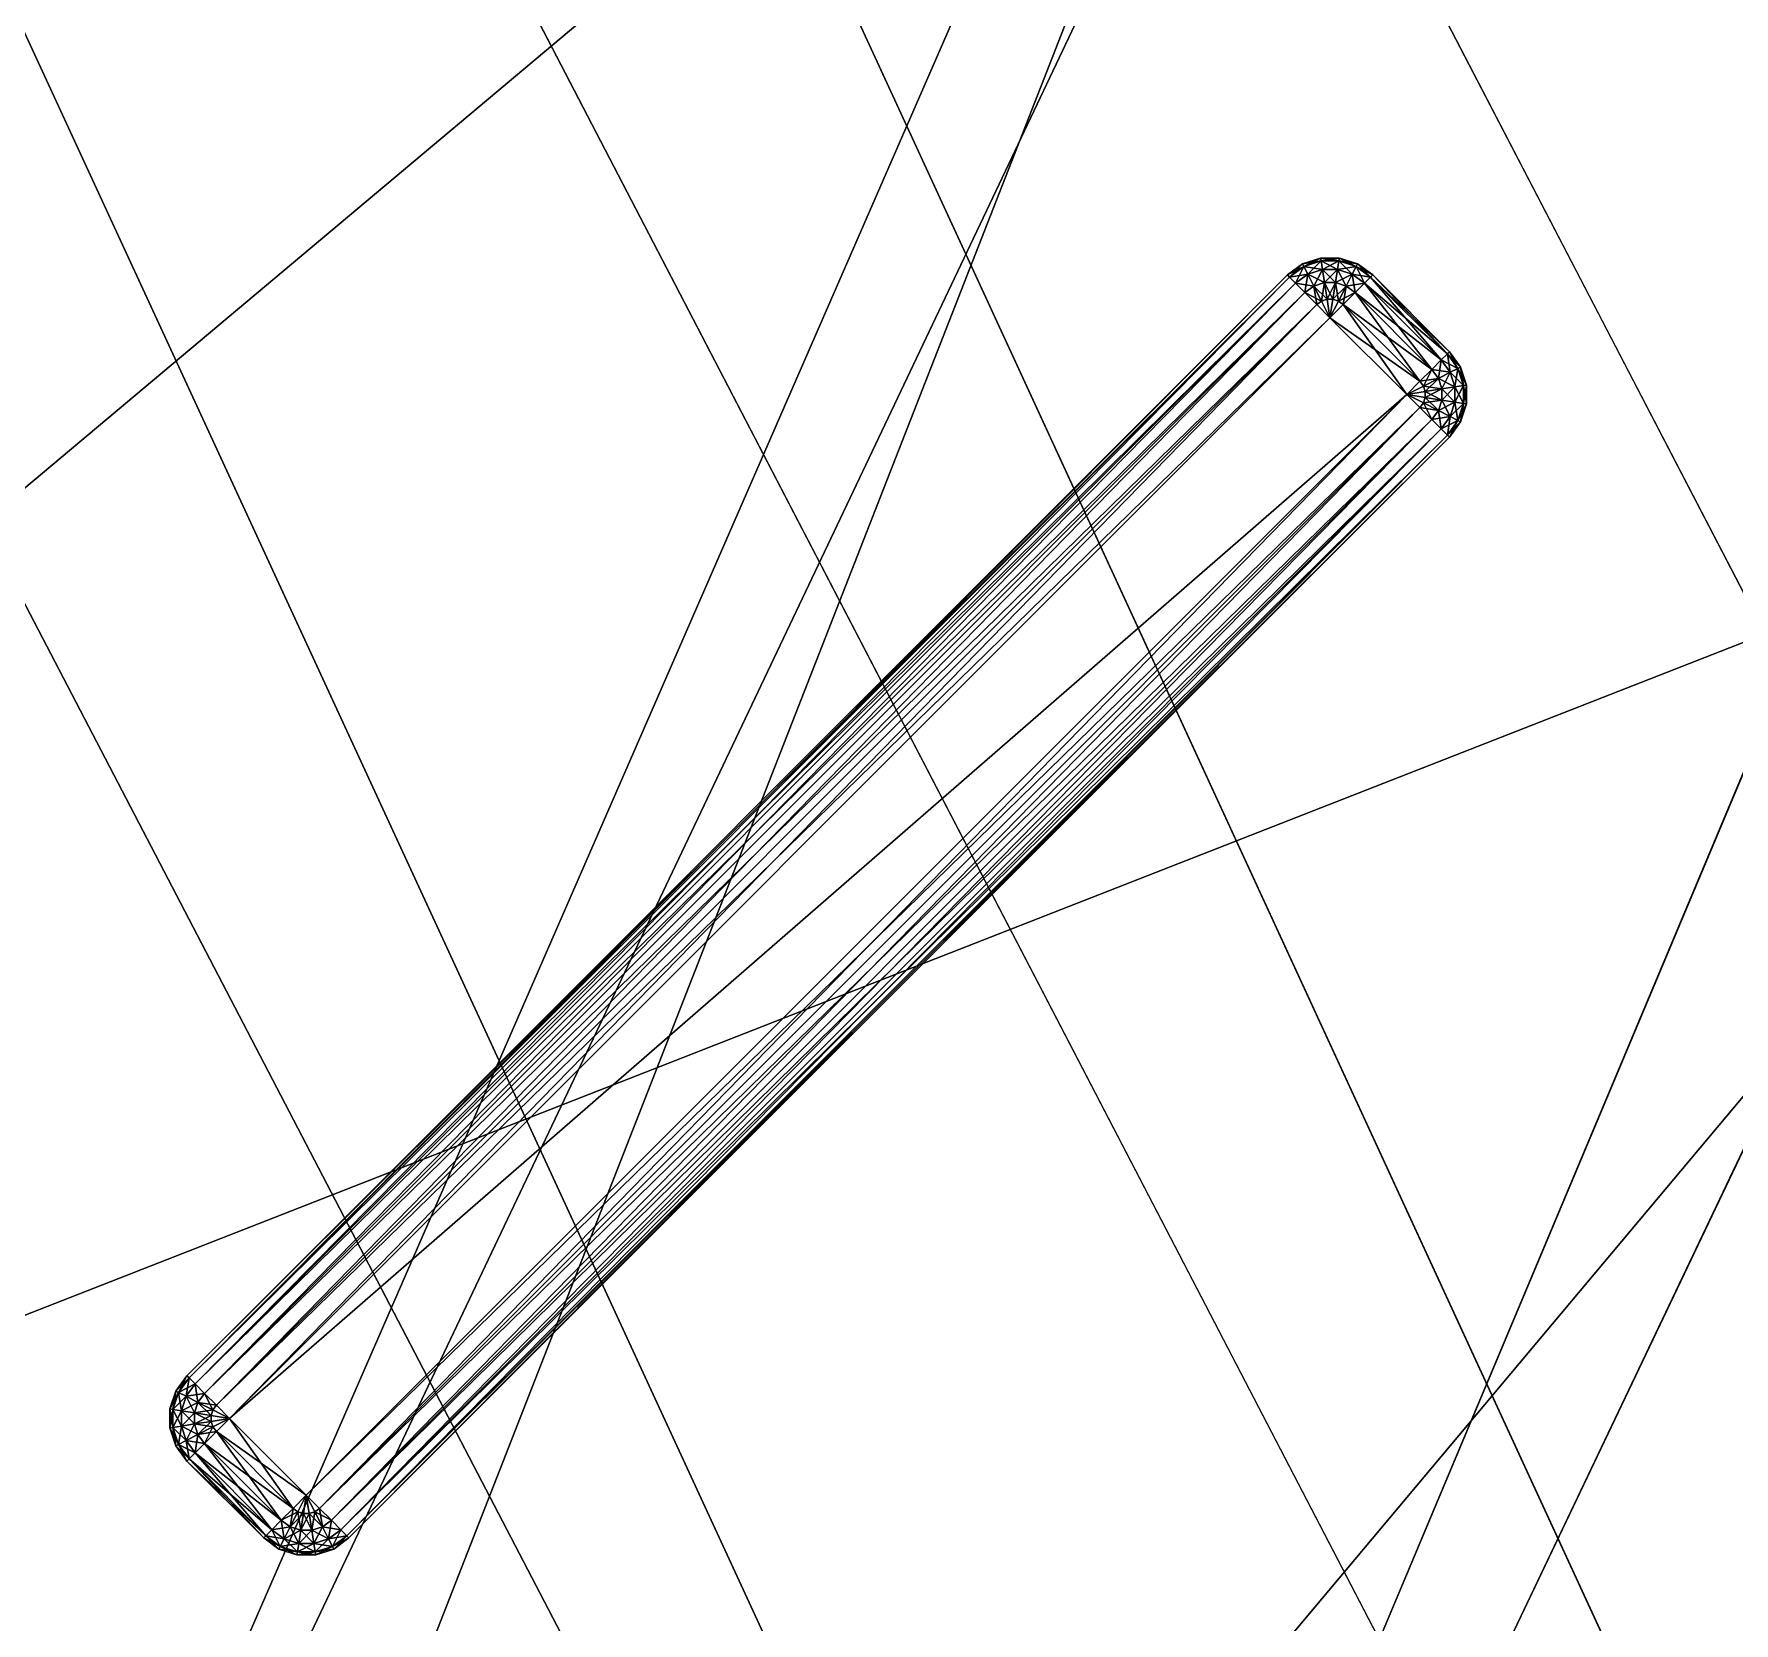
# Model space of a CAD drawing. Extents: x -220 to 220, y -231 to 209.
# Drawn here: x -124.72 to -96.54, y -134.48 to -108.15 of the extents above; entities that cross this region are included whole.
import ezdxf

# ---------------------------------------------------------------- set-up
doc = ezdxf.new("R2010")
doc.units = 0
doc.layers.get('0').update_dxf_attribs({"color": 33, "linetype": 'CONTINUOUS'})

msp = doc.modelspace()

# ---------------------------------------------------------------- meshes
at = {"color": 206}
mesh = msp.add_polyface(dxfattribs=at)
corners = [(-19.675, 188.166, -0.51), (0, 189.116, -0.51), (0, 189.116, -5.51), (-19.675, 188.166, -5.51), (-38.801, 185.375, -0.51), (-38.801, 185.375, -5.51), (-57.29, 180.83, -0.51), (-57.29, 180.83, -5.51), (-75.054, 174.62, -0.51), (-75.054, 174.62, -5.51), (-92.004, 166.832, -0.51), (-92.004, 166.832, -5.51), (-108.053, 157.556, -0.51), (-108.053, 157.556, -5.51), (-123.112, 146.879, -0.51), (-123.112, 146.879, -5.51), (-75.054, 174.62, -5.51), (-191.713, -68.173, -5.51), (-92.004, 166.832, -5.51), (-57.29, 180.83, -5.51), (-185.503, -85.937, -5.51), (-38.801, 185.375, -5.51), (-177.716, -102.888, -5.51), (-168.44, -118.937, -5.51), (-19.675, 188.166, -5.51), (-157.763, -133.996, -5.51), (0, 189.116, -5.51), (-145.773, -147.978, -5.51), (19.675, 188.166, -5.51), (-132.559, -160.794, -5.51), (32.492, 186.504, -5.51), (51.203, 182.534, -5.51), (-118.208, -172.356, -5.51), (-57.29, 180.83, -0.51), (123.112, -168.646, -0.51), (-38.801, 185.375, -0.51), (-75.054, 174.62, -0.51), (108.053, -179.323, -0.51), (-92.004, 166.832, -0.51), (92.004, -188.6, -0.51), (-108.053, 157.556, -0.51), (75.054, -196.387, -0.51), (-123.112, 146.879, -0.51), (57.29, -202.597, -0.51), (-137.094, 134.889, -0.51), (38.801, -207.142, -0.51), (-149.91, 121.675, -0.51), (19.675, -209.934, -0.51), (-161.472, 107.324, -0.51), (0, -210.884, -0.51)]
mesh.append_faces([[corners[k] for k in face] for face in [(0, 1, 2, 0), (3, 0, 2, 3), (4, 0, 3, 4), (5, 4, 3, 5), (6, 4, 5, 6), (7, 6, 5, 7), (8, 6, 7, 8), (9, 8, 7, 9), (10, 8, 9, 10), (11, 10, 9, 11), (12, 10, 11, 12), (13, 12, 11, 13), (14, 12, 13, 14), (15, 14, 13, 15), (16, 17, 18, 16), (19, 20, 16, 19), (21, 22, 19, 21), (21, 23, 22, 21), (24, 23, 21, 24), (24, 25, 23, 24), (26, 25, 24, 26), (26, 27, 25, 26), (28, 27, 26, 28), (28, 29, 27, 28), (30, 29, 28, 30), (31, 32, 30, 31), (33, 34, 35, 33), (36, 37, 33, 36), (38, 39, 36, 38), (40, 41, 38, 40), (42, 43, 40, 42), (44, 45, 42, 44), (46, 47, 44, 46), (48, 49, 46, 48)]], dxfattribs={"vtx3": -1, "color": 206})
mesh = msp.add_polyface(dxfattribs=at)
corners = [(102.809, 160.808, -0.51), (118.208, 150.588, -0.51), (118.208, 150.588, -5.51), (102.809, 160.808, -5.51), (86.45, 169.598, -0.51), (86.45, 169.598, -5.51), (69.218, 176.869, -0.51), (69.218, 176.869, -5.51), (51.203, 182.534, -0.51), (51.203, 182.534, -5.51), (32.492, 186.504, -0.51), (32.492, 186.504, -5.51), (19.675, 188.166, -0.51), (19.675, 188.166, -5.51), (0, 189.116, -0.51), (0, 189.116, -5.51), (69.218, 176.869, -5.51), (-102.809, -182.576, -5.51), (51.203, 182.534, -5.51), (86.45, 169.598, -5.51), (-86.45, -191.365, -5.51), (102.809, 160.808, -5.51), (-69.218, -198.637, -5.51), (118.208, 150.588, -5.51), (-51.203, -204.301, -5.51), (132.559, 139.026, -5.51), (-32.492, -208.272, -5.51), (145.773, 126.21, -5.51), (-19.675, -209.934, -5.51), (157.763, 112.229, -5.51), (0, -210.884, -5.51), (69.218, 176.869, -0.51), (193.418, -62.087, -0.51), (86.45, 169.598, -0.51), (51.203, 182.534, -0.51), (187.753, -80.102, -0.51), (180.482, -97.333, -0.51), (32.492, 186.504, -0.51), (171.692, -113.693, -0.51), (19.675, 188.166, -0.51), (161.472, -129.092, -0.51), (0, 189.116, -0.51), (149.91, -143.442, -0.51), (-19.675, 188.166, -0.51), (137.094, -156.657, -0.51), (-38.801, 185.375, -0.51)]
mesh.append_faces([[corners[k] for k in face] for face in [(0, 1, 2, 0), (3, 0, 2, 3), (4, 0, 3, 4), (5, 4, 3, 5), (6, 4, 5, 6), (7, 6, 5, 7), (8, 6, 7, 8), (9, 8, 7, 9), (10, 8, 9, 10), (11, 10, 9, 11), (12, 10, 11, 12), (13, 12, 11, 13), (14, 12, 13, 14), (15, 14, 13, 15), (16, 17, 18, 16), (19, 20, 16, 19), (21, 22, 19, 21), (23, 24, 21, 23), (25, 26, 23, 25), (27, 28, 25, 27), (29, 30, 27, 29), (31, 32, 33, 31), (34, 35, 31, 34), (34, 36, 35, 34), (37, 36, 34, 37), (37, 38, 36, 37), (39, 38, 37, 39), (39, 40, 38, 39), (41, 40, 39, 41), (41, 42, 40, 41), (43, 42, 41, 43), (43, 44, 42, 43), (45, 44, 43, 45)]], dxfattribs={"vtx3": -1, "color": 206})
mesh = msp.add_polyface(dxfattribs=at)
corners = [(-199.05, 8.791, -0.51), (-197.388, 21.608, -0.51), (-197.388, 21.608, -5.51), (-199.05, 8.791, -5.51), (-200, -10.884, -0.51), (-200, -10.884, -5.51), (-199.05, -30.559, -0.51), (-199.05, -30.559, -5.51), (-196.258, -49.685, -0.51), (-196.258, -49.685, -5.51), (-191.713, -68.173, -0.51), (-191.713, -68.173, -5.51), (-185.503, -85.937, -0.51), (-185.503, -85.937, -5.51), (32.492, 186.504, -5.51), (-118.208, -172.356, -5.51), (-132.559, -160.794, -5.51), (51.203, 182.534, -5.51), (-102.809, -182.576, -5.51), (69.218, 176.869, -5.51), (-86.45, -191.365, -5.51), (-108.053, 157.556, -0.51), (57.29, -202.597, -0.51), (75.054, -196.387, -0.51), (-123.112, 146.879, -0.51), (38.801, -207.142, -0.51), (-137.094, 134.889, -0.51), (19.675, -209.934, -0.51), (-149.91, 121.675, -0.51), (0, -210.884, -0.51), (-161.472, 107.324, -0.51), (-19.675, -209.934, -0.51), (-171.692, 91.925, -0.51), (-32.492, -208.272, -0.51), (-180.482, 75.566, -0.51), (-51.203, -204.301, -0.51), (-187.753, 58.335, -0.51), (-69.218, -198.637, -0.51), (-193.418, 40.319, -0.51), (-86.45, -191.365, -0.51), (-197.388, 21.608, -0.51), (-102.809, -182.576, -0.51), (-199.05, 8.791, -0.51), (-200, -10.884, -0.51), (-118.208, -172.356, -0.51), (-199.05, -30.559, -0.51), (-132.559, -160.794, -0.51), (-196.258, -49.685, -0.51), (-145.773, -147.978, -0.51), (-191.713, -68.173, -0.51), (-157.763, -133.996, -0.51)]
mesh.append_faces([[corners[k] for k in face] for face in [(0, 1, 2, 0), (3, 0, 2, 3), (4, 0, 3, 4), (5, 4, 3, 5), (6, 4, 5, 6), (7, 6, 5, 7), (8, 6, 7, 8), (9, 8, 7, 9), (10, 8, 9, 10), (11, 10, 9, 11), (12, 10, 11, 12), (13, 12, 11, 13), (14, 15, 16, 14), (17, 18, 15, 17), (19, 20, 18, 19), (21, 22, 23, 21), (24, 25, 22, 24), (26, 27, 25, 26), (28, 29, 27, 28), (30, 31, 29, 30), (32, 33, 31, 32), (34, 33, 32, 34), (34, 35, 33, 34), (36, 35, 34, 36), (36, 37, 35, 36), (38, 37, 36, 38), (38, 39, 37, 38), (40, 39, 38, 40), (40, 41, 39, 40), (42, 41, 40, 42), (43, 44, 42, 43), (45, 46, 43, 45), (47, 48, 45, 47), (49, 50, 47, 49)]], dxfattribs={"vtx3": -1, "color": 206})
mesh = msp.add_polyface(dxfattribs=at)
corners = [(-137.3, -30.884, 25), (-137.3, -30.884, 20), (0, -30.884, 20), (0, -30.884, 25), (-166, -75.884, 25), (-166, -75.884, 20), (-164.222, -80.383, 25), (-164.222, -80.383, 20), (-158.84, -91.295, 25), (-187.753, 58.335, 25), (-180.482, 75.566, 25), (-180.482, 75.566, 20), (-187.753, 58.335, 20), (-193.418, 40.319, 25), (-193.418, 40.319, 20), (-197.388, 21.608, 25), (-197.388, 21.608, 20), (-199.05, 8.791, 25), (-199.05, 8.791, 20), (-200, -10.884, 25), (-200, -10.884, 20), (-199.05, -30.559, 25), (-199.05, -30.559, 20), (-196.258, -49.685, 25), (-196.258, -49.685, 20), (-191.713, -68.173, 25), (-191.713, -68.173, 20), (-185.503, -85.937, 25), (-185.503, -85.937, 20), (-38.801, 185.375, 20), (-137.3, -30.884, 20), (-166, -75.884, 20), (-149.91, 121.675, 20), (-199.05, 8.791, 20), (-197.388, 21.608, 20), (-137.094, 134.889, 20), (-200, -10.884, 20), (-123.112, 146.879, 20), (-199.05, -30.559, 20), (-108.053, 157.556, 20), (-196.258, -49.685, 20), (-92.004, 166.832, 20), (-191.713, -68.173, 20), (-75.054, 174.62, 20), (-185.503, -85.937, 20), (-57.29, 180.83, 20), (-177.716, -102.888, 20), (-164.222, -80.383, 20), (-92.004, 166.832, 25), (0, -30.884, 25), (137.3, -30.884, 25), (-161.472, 107.324, 25), (-171.692, 91.925, 25), (-180.482, 75.566, 25), (-137.3, -30.884, 25), (-187.753, 58.335, 25), (-193.418, 40.319, 25), (-197.388, 21.608, 25), (-199.05, 8.791, 25), (-166, -75.884, 25), (-200, -10.884, 25), (-164.222, -80.383, 25), (-158.84, -91.295, 25), (-199.05, -30.559, 25), (-132.559, -160.794, 25), (-196.258, -49.685, 25), (-145.773, -147.978, 25), (-191.713, -68.173, 25), (-157.763, -133.996, 25)]
mesh.append_faces([[corners[k] for k in face] for face in [(0, 1, 2, 0), (3, 0, 2, 3), (4, 5, 1, 4), (0, 4, 1, 0), (6, 7, 5, 6), (4, 6, 5, 4), (6, 8, 7, 6), (9, 10, 11, 9), (12, 9, 11, 12), (13, 9, 12, 13), (14, 13, 12, 14), (15, 13, 14, 15), (16, 15, 14, 16), (17, 15, 16, 17), (18, 17, 16, 18), (19, 17, 18, 19), (20, 19, 18, 20), (21, 19, 20, 21), (22, 21, 20, 22), (23, 21, 22, 23), (24, 23, 22, 24), (25, 23, 24, 25), (26, 25, 24, 26), (27, 25, 26, 27), (28, 27, 26, 28), (29, 30, 31, 29), (32, 33, 34, 32), (35, 36, 33, 35), (37, 38, 36, 37), (39, 40, 38, 39), (41, 42, 40, 41), (43, 44, 42, 43), (45, 31, 44, 45), (31, 46, 44, 31), (47, 46, 31, 47), (48, 49, 50, 48), (51, 52, 49, 51), (52, 53, 49, 52), (53, 54, 49, 53), (55, 54, 53, 55), (55, 56, 54, 55), (56, 57, 54, 56), (57, 58, 54, 57), (58, 59, 54, 58), (60, 59, 58, 60), (60, 61, 59, 60), (61, 60, 62, 61), (63, 64, 60, 63), (65, 66, 63, 65), (67, 68, 65, 67)]], dxfattribs={"vtx3": -1, "color": 206})
mesh = msp.add_polyface(dxfattribs=at)
corners = [(-137.094, 134.889, -0.51), (-123.112, 146.879, -0.51), (-123.112, 146.879, -5.51), (-137.094, 134.889, -5.51), (-149.91, 121.675, -0.51), (-149.91, 121.675, -5.51), (-161.472, 107.324, -0.51), (-161.472, 107.324, -5.51), (-171.692, 91.925, -0.51), (-171.692, 91.925, -5.51), (-180.482, 75.566, -0.51), (-180.482, 75.566, -5.51), (-187.753, 58.335, -0.51), (-187.753, 58.335, -5.51), (-193.418, 40.319, -0.51), (-193.418, 40.319, -5.51), (-197.388, 21.608, -0.51), (-197.388, 21.608, -5.51), (-171.692, 91.925, -5.51), (-187.753, 58.335, -5.51), (-180.482, 75.566, -5.51), (-193.418, 40.319, -5.51), (-161.472, 107.324, -5.51), (-197.388, 21.608, -5.51), (-149.91, 121.675, -5.51), (-199.05, 8.791, -5.51), (-137.094, 134.889, -5.51), (-200, -10.884, -5.51), (-123.112, 146.879, -5.51), (-199.05, -30.559, -5.51), (-108.053, 157.556, -5.51), (-196.258, -49.685, -5.51), (-92.004, 166.832, -5.51), (-191.713, -68.173, -5.51), (-75.054, 174.62, -5.51), (-185.503, -85.937, -5.51), (-57.29, 180.83, -5.51), (-177.716, -102.888, -5.51), (-171.692, 91.925, -0.51), (-19.675, -209.934, -0.51), (-161.472, 107.324, -0.51)]
mesh.append_faces([[corners[k] for k in face] for face in [(0, 1, 2, 0), (3, 0, 2, 3), (4, 0, 3, 4), (5, 4, 3, 5), (6, 4, 5, 6), (7, 6, 5, 7), (8, 6, 7, 8), (9, 8, 7, 9), (10, 8, 9, 10), (11, 10, 9, 11), (12, 10, 11, 12), (13, 12, 11, 13), (14, 12, 13, 14), (15, 14, 13, 15), (16, 14, 15, 16), (17, 16, 15, 17), (18, 19, 20, 18), (18, 21, 19, 18), (22, 21, 18, 22), (22, 23, 21, 22), (24, 23, 22, 24), (24, 25, 23, 24), (26, 25, 24, 26), (26, 27, 25, 26), (28, 27, 26, 28), (28, 29, 27, 28), (30, 29, 28, 30), (30, 31, 29, 30), (32, 31, 30, 32), (32, 33, 31, 32), (34, 35, 33, 34), (36, 37, 35, 36), (38, 39, 40, 38)]], dxfattribs={"vtx3": -1, "color": 206})
mesh = msp.add_polyface(dxfattribs=at)
corners = [(-177.716, -102.888, -0.51), (-185.503, -85.937, -0.51), (-185.503, -85.937, -5.51), (-177.716, -102.888, -5.51), (-168.44, -118.937, -0.51), (-168.44, -118.937, -5.51), (-157.763, -133.996, -0.51), (-157.763, -133.996, -5.51), (-145.773, -147.978, -0.51), (-145.773, -147.978, -5.51), (-132.559, -160.794, -0.51), (-132.559, -160.794, -5.51), (-118.208, -172.356, -0.51), (-118.208, -172.356, -5.51), (-102.809, -182.576, -0.51), (-102.809, -182.576, -5.51), (-86.45, -191.365, -0.51), (-86.45, -191.365, -5.51), (-69.218, -198.637, -0.51), (-69.218, -198.637, -5.51), (-51.203, -204.301, -0.51), (-51.203, -204.301, -5.51), (-32.492, -208.272, -0.51), (-32.492, -208.272, -5.51), (-19.675, -209.934, -0.51), (-19.675, -209.934, -5.51), (0, -210.884, -0.51), (0, -210.884, -5.51), (-199.05, 8.791, -0.51), (-118.208, -172.356, -0.51), (-102.809, -182.576, -0.51), (-200, -10.884, -0.51), (-132.559, -160.794, -0.51), (-199.05, -30.559, -0.51), (-145.773, -147.978, -0.51), (-196.258, -49.685, -0.51), (-157.763, -133.996, -0.51), (-191.713, -68.173, -0.51), (-168.44, -118.937, -0.51), (-185.503, -85.937, -0.51), (-177.716, -102.888, -0.51)]
mesh.append_faces([[corners[k] for k in face] for face in [(0, 1, 2, 0), (3, 0, 2, 3), (4, 0, 3, 4), (5, 4, 3, 5), (6, 4, 5, 6), (7, 6, 5, 7), (8, 6, 7, 8), (9, 8, 7, 9), (10, 8, 9, 10), (11, 10, 9, 11), (12, 10, 11, 12), (13, 12, 11, 13), (14, 12, 13, 14), (15, 14, 13, 15), (16, 14, 15, 16), (17, 16, 15, 17), (18, 16, 17, 18), (19, 18, 17, 19), (20, 18, 19, 20), (21, 20, 19, 21), (22, 20, 21, 22), (23, 22, 21, 23), (24, 22, 23, 24), (25, 24, 23, 25), (26, 24, 25, 26), (27, 26, 25, 27), (28, 29, 30, 28), (31, 32, 29, 31), (33, 34, 32, 33), (35, 36, 34, 35), (37, 38, 36, 37), (39, 38, 37, 39), (39, 40, 38, 39)]], dxfattribs={"vtx3": -1, "color": 206})
at = {"color": 151}
mesh = msp.add_polyface(dxfattribs=at)
corners = [(-133.277, -34.384, 34.5), (-135.333, -10.884, 34.5), (-67.667, -10.884, 34.5), (-66.639, -22.634, 34.5), (-199.916, -46.134, 34.5), (-203, -10.884, 34.5), (-199.916, -46.134, 45.5), (-203, -10.884, 45.5), (-203, -10.884, 34.5), (-199.916, -46.134, 34.5), (-133.277, -34.384, 45.5), (-135.333, -10.884, 45.5), (-203, -10.884, 45.5), (-199.916, -46.134, 45.5), (-66.639, -22.634, 45.5), (-67.667, -10.884, 45.5), (-127.172, -57.17, 34.5), (-63.586, -34.027, 34.5), (-190.758, -80.314, 34.5), (-190.758, -80.314, 45.5), (-190.758, -80.314, 34.5), (-127.172, -57.17, 45.5), (-190.758, -80.314, 45.5), (-63.586, -34.027, 45.5), (-117.202, -78.55, 34.5), (-175.803, -112.384, 34.5), (-175.803, -112.384, 45.5), (-175.803, -112.384, 34.5), (-117.202, -78.55, 45.5), (-175.803, -112.384, 45.5), (-58.601, -44.717, 45.5), (-103.671, -97.874, 34.5), (-58.601, -44.717, 34.5), (-155.507, -141.37, 34.5), (-155.507, -141.37, 45.5), (-155.507, -141.37, 34.5), (-103.671, -97.874, 45.5), (-155.507, -141.37, 45.5), (-51.836, -54.379, 45.5), (-86.991, -114.555, 34.5), (-51.836, -54.379, 34.5), (-130.486, -166.391, 34.5), (-130.486, -166.391, 45.5), (-130.486, -166.391, 34.5), (-86.991, -114.555, 45.5), (-130.486, -166.391, 45.5), (-43.495, -62.719, 45.5), (-101.5, -186.687, 34.5), (-67.667, -128.086, 34.5), (-101.5, -186.687, 45.5), (-101.5, -186.687, 34.5), (-67.667, -128.086, 45.5), (-101.5, -186.687, 45.5), (-69.43, -201.641, 34.5), (-69.43, -201.641, 45.5), (-69.43, -201.641, 34.5)]
mesh.append_faces([[corners[k] for k in face] for face in [(0, 1, 2, 0), (3, 0, 2, 3), (4, 5, 1, 4), (0, 4, 1, 0), (6, 7, 8, 6), (9, 6, 8, 9), (10, 11, 12, 10), (13, 10, 12, 13), (14, 15, 11, 14), (10, 14, 11, 10), (16, 0, 3, 16), (17, 16, 3, 17), (18, 4, 0, 18), (16, 18, 0, 16), (19, 6, 9, 19), (20, 19, 9, 20), (21, 10, 13, 21), (22, 21, 13, 22), (23, 14, 10, 23), (21, 23, 10, 21), (24, 16, 17, 24), (25, 18, 16, 25), (24, 25, 16, 24), (26, 19, 20, 26), (27, 26, 20, 27), (28, 21, 22, 28), (29, 28, 22, 29), (30, 23, 21, 30), (28, 30, 21, 28), (31, 24, 32, 31), (33, 25, 24, 33), (31, 33, 24, 31), (34, 26, 27, 34), (35, 34, 27, 35), (36, 28, 29, 36), (37, 36, 29, 37), (36, 38, 28, 36), (39, 31, 40, 39), (41, 33, 31, 41), (39, 41, 31, 39), (42, 34, 35, 42), (43, 42, 35, 43), (44, 36, 37, 44), (45, 44, 37, 45), (44, 46, 36, 44), (47, 41, 39, 47), (48, 47, 39, 48), (49, 42, 43, 49), (50, 49, 43, 50), (51, 44, 45, 51), (52, 51, 45, 52), (53, 47, 48, 53), (54, 49, 50, 54), (55, 54, 50, 55)]], dxfattribs={"vtx3": -1, "color": 151})
at = {"color": 206}
mesh = msp.add_polyface(dxfattribs=at)
corners = [(-158.84, -91.295, 25), (-158.84, -91.295, 20), (-164.222, -80.383, 20), (-150.085, -105.519, 25), (-150.085, -105.519, 20), (-139.98, -119.047, 25), (-139.98, -119.047, 20), (-124.874, -135.757, 25), (-124.874, -135.757, 20), (-112.869, -146.707, 25), (-112.869, -146.707, 20), (-99.888, -156.524, 25), (-99.888, -156.524, 20), (-177.716, -102.888, 25), (-185.503, -85.937, 25), (-185.503, -85.937, 20), (-177.716, -102.888, 20), (-168.44, -118.937, 25), (-168.44, -118.937, 20), (-157.763, -133.996, 25), (-157.763, -133.996, 20), (-145.773, -147.978, 25), (-145.773, -147.978, 20), (-132.559, -160.794, 25), (-132.559, -160.794, 20), (-118.208, -172.356, 25), (-118.208, -172.356, 20), (-102.809, -182.576, 25), (-102.809, -182.576, 20), (-164.222, -80.383, 20), (-158.84, -91.295, 20), (-177.716, -102.888, 20), (-168.44, -118.937, 20), (-150.085, -105.519, 20), (-157.763, -133.996, 20), (-139.98, -119.047, 20), (-145.773, -147.978, 20), (-124.874, -135.757, 20), (-132.559, -160.794, 20), (-112.869, -146.707, 20), (-118.208, -172.356, 20), (-99.888, -156.524, 20), (-102.809, -182.576, 20), (-112.869, -146.707, 25), (-102.809, -182.576, 25), (-86.45, -191.365, 25), (-124.874, -135.757, 25), (-139.98, -119.047, 25), (-118.208, -172.356, 25), (-150.085, -105.519, 25), (-158.84, -91.295, 25), (-200, -10.884, 25), (-132.559, -160.794, 25), (-199.05, -30.559, 25), (-145.773, -147.978, 25), (-196.258, -49.685, 25), (-157.763, -133.996, 25), (-191.713, -68.173, 25), (-168.44, -118.937, 25), (-185.503, -85.937, 25), (-177.716, -102.888, 25)]
mesh.append_faces([[corners[k] for k in face] for face in [(0, 1, 2, 0), (3, 4, 1, 3), (0, 3, 1, 0), (5, 6, 4, 5), (3, 5, 4, 3), (7, 8, 6, 7), (5, 7, 6, 5), (9, 10, 8, 9), (7, 9, 8, 7), (11, 12, 10, 11), (9, 11, 10, 9), (13, 14, 15, 13), (16, 13, 15, 16), (17, 13, 16, 17), (18, 17, 16, 18), (19, 17, 18, 19), (20, 19, 18, 20), (21, 19, 20, 21), (22, 21, 20, 22), (23, 21, 22, 23), (24, 23, 22, 24), (25, 23, 24, 25), (26, 25, 24, 26), (27, 25, 26, 27), (28, 27, 26, 28), (29, 30, 31, 29), (30, 32, 31, 30), (33, 32, 30, 33), (33, 34, 32, 33), (35, 34, 33, 35), (35, 36, 34, 35), (37, 36, 35, 37), (37, 38, 36, 37), (39, 38, 37, 39), (39, 40, 38, 39), (41, 40, 39, 41), (41, 42, 40, 41), (43, 44, 45, 43), (46, 44, 43, 46), (46, 47, 44, 46), (47, 48, 44, 47), (49, 48, 47, 49), (49, 50, 48, 49), (50, 51, 48, 50), (51, 52, 48, 51), (53, 54, 52, 53), (55, 56, 54, 55), (57, 58, 56, 57), (59, 58, 57, 59), (59, 60, 58, 59)]], dxfattribs={"vtx3": -1, "color": 206})
at = {"color": 151}
mesh = msp.add_polyface(dxfattribs=at)
corners = [(-66.639, -22.634, 34.5), (-67.667, -10.884, 34.5), (0, -10.884, 34.5), (-66.639, -22.634, 45.5), (0, -10.884, 45.5), (-67.667, -10.884, 45.5), (-63.586, -34.027, 34.5), (-63.586, -34.027, 45.5), (-58.601, -44.717, 34.5), (-117.202, -78.55, 34.5), (-58.601, -44.717, 45.5), (-51.836, -54.379, 34.5), (-103.671, -97.874, 34.5), (-51.836, -54.379, 45.5), (-117.202, -78.55, 45.5), (-43.495, -62.719, 34.5), (-86.991, -114.555, 34.5), (-43.495, -62.719, 45.5), (-103.671, -97.874, 45.5), (-33.833, -69.485, 34.5), (-67.667, -128.086, 34.5), (-33.833, -69.485, 45.5), (-86.991, -114.555, 45.5), (-67.667, -128.086, 45.5), (-23.143, -74.47, 34.5), (-46.287, -138.055, 34.5), (-69.43, -201.641, 34.5), (-46.287, -138.055, 45.5), (-101.5, -186.687, 45.5), (-69.43, -201.641, 45.5), (-23.143, -74.47, 45.5), (-11.75, -77.522, 34.5), (-23.5, -144.161, 34.5), (-35.251, -210.8, 34.5), (-35.251, -210.8, 45.5), (-69.43, -201.641, 45.5), (-69.43, -201.641, 34.5), (-35.251, -210.8, 34.5), (-23.5, -144.161, 45.5), (-35.251, -210.8, 45.5), (-11.75, -77.522, 45.5), (0, -78.55, 34.5), (0, -146.217, 34.5), (0, -213.884, 34.5), (0, -213.884, 45.5), (0, -213.884, 34.5), (0, -146.217, 45.5), (0, -213.884, 45.5), (0, -78.55, 45.5)]
mesh.append_faces([[corners[k] for k in face] for face in [(0, 1, 2, 0), (3, 4, 5, 3), (6, 0, 2, 6), (7, 4, 3, 7), (8, 6, 2, 8), (8, 9, 6, 8), (10, 4, 7, 10), (11, 8, 2, 11), (11, 12, 8, 11), (13, 10, 14, 13), (13, 4, 10, 13), (15, 11, 2, 15), (15, 16, 11, 15), (17, 13, 18, 17), (17, 4, 13, 17), (19, 15, 2, 19), (20, 16, 15, 20), (19, 20, 15, 19), (21, 17, 22, 21), (23, 21, 22, 23), (21, 4, 17, 21), (24, 19, 2, 24), (25, 20, 19, 25), (24, 25, 19, 24), (25, 26, 20, 25), (27, 23, 28, 27), (29, 27, 28, 29), (30, 21, 23, 30), (27, 30, 23, 27), (30, 4, 21, 30), (31, 24, 2, 31), (32, 25, 24, 32), (31, 32, 24, 31), (33, 26, 25, 33), (32, 33, 25, 32), (34, 35, 36, 34), (37, 34, 36, 37), (38, 27, 29, 38), (39, 38, 29, 39), (40, 30, 27, 40), (38, 40, 27, 38), (40, 4, 30, 40), (41, 31, 2, 41), (42, 32, 31, 42), (41, 42, 31, 41), (43, 33, 32, 43), (42, 43, 32, 42), (44, 34, 37, 44), (45, 44, 37, 45), (46, 38, 39, 46), (47, 46, 39, 47), (48, 40, 38, 48), (46, 48, 38, 46), (48, 4, 40, 48)]], dxfattribs={"vtx3": -1, "color": 151})
at = {"color": 206}
mesh = msp.add_polyface(dxfattribs=at)
corners = [(-103.189, -112.543, -14.177), (-103.097, -112.573, -14.177), (-103.238, -112.849, -14.226), (-103.286, -112.543, -14.177), (-103.33, -112.268, -14.035), (-103.146, -112.268, -14.035), (-103.364, -112.049, -13.814), (-103.111, -112.049, -13.814), (-103.386, -111.909, -13.535), (-103.089, -111.909, -13.535), (-103.394, -111.861, -13.226), (-103.081, -111.861, -13.226), (-103.394, -111.861, 1.574), (-103.081, -111.861, 1.574), (-103.386, -111.909, 1.883), (-103.089, -111.909, 1.883), (-103.364, -112.049, 2.162), (-103.111, -112.049, 2.162), (-103.33, -112.268, 2.383), (-103.146, -112.268, 2.383), (-103.286, -112.543, 2.525), (-103.189, -112.543, 2.525), (-103.238, -112.849, 2.574), (-103.378, -112.573, -14.177), (-103.504, -112.325, -14.035), (-103.605, -112.128, -13.814), (-103.669, -112.001, -13.535), (-103.692, -111.958, -13.226), (-103.692, -111.958, 1.574), (-103.669, -112.001, 1.883), (-103.605, -112.128, 2.162), (-103.504, -112.325, 2.383), (-103.378, -112.573, 2.525), (-103.456, -112.63, -14.177), (-103.653, -112.433, -14.035), (-103.81, -112.276, -13.814), (-103.91, -112.176, -13.535), (-103.945, -112.141, -13.226), (-103.945, -112.141, 1.574), (-103.91, -112.176, 1.883), (-103.81, -112.276, 2.162), (-103.653, -112.433, 2.383), (-103.456, -112.63, 2.525)]
mesh.append_faces([[corners[k] for k in face] for face in [(0, 1, 2, 0), (3, 0, 2, 3), (4, 5, 0, 4), (3, 4, 0, 3), (6, 7, 5, 6), (4, 6, 5, 4), (8, 9, 7, 8), (6, 8, 7, 6), (10, 11, 9, 10), (8, 10, 9, 8), (12, 13, 11, 12), (10, 12, 11, 10), (14, 15, 13, 14), (12, 14, 13, 12), (16, 17, 15, 16), (14, 16, 15, 14), (18, 19, 17, 18), (16, 18, 17, 16), (20, 21, 19, 20), (18, 20, 19, 18), (20, 22, 21, 20), (23, 3, 2, 23), (24, 4, 3, 24), (23, 24, 3, 23), (25, 6, 4, 25), (24, 25, 4, 24), (26, 8, 6, 26), (25, 26, 6, 25), (27, 10, 8, 27), (26, 27, 8, 26), (28, 12, 10, 28), (27, 28, 10, 27), (29, 14, 12, 29), (28, 29, 12, 28), (30, 16, 14, 30), (29, 30, 14, 29), (31, 18, 16, 31), (30, 31, 16, 30), (32, 20, 18, 32), (31, 32, 18, 31), (32, 22, 20, 32), (33, 23, 2, 33), (34, 24, 23, 34), (33, 34, 23, 33), (35, 25, 24, 35), (34, 35, 24, 34), (36, 26, 25, 36), (35, 36, 25, 35), (37, 27, 26, 37), (36, 37, 26, 36), (38, 28, 27, 38), (37, 38, 27, 37), (39, 29, 28, 39), (38, 39, 28, 38), (40, 30, 29, 40), (39, 40, 29, 39), (41, 31, 30, 41), (40, 41, 30, 40), (42, 32, 31, 42), (41, 42, 31, 41), (42, 22, 32, 42)]], dxfattribs={"vtx3": -1, "color": 206})
mesh = msp.add_polyface(dxfattribs=at)
corners = [(-103.019, -112.63, -14.177), (-101.746, -113.903, -14.177), (-101.965, -114.121, -14.226), (-103.238, -112.849, -14.226), (-102.822, -112.433, -14.035), (-101.549, -113.706, -14.035), (-102.666, -112.276, -13.814), (-101.393, -113.549, -13.814), (-102.565, -112.176, -13.535), (-101.292, -113.449, -13.535), (-102.53, -112.141, -13.226), (-101.258, -113.414, -13.226), (-102.53, -112.141, 1.574), (-101.258, -113.414, 1.574), (-102.565, -112.176, 1.883), (-101.292, -113.449, 1.883), (-102.666, -112.276, 2.162), (-101.393, -113.549, 2.162), (-102.822, -112.433, 2.383), (-101.549, -113.706, 2.383), (-103.019, -112.63, 2.525), (-101.746, -113.903, 2.525), (-103.238, -112.849, 2.574), (-101.965, -114.121, 2.574), (-103.097, -112.573, -14.177), (-102.971, -112.325, -14.035), (-102.87, -112.128, -13.814), (-102.806, -112.001, -13.535), (-102.784, -111.958, -13.226), (-102.784, -111.958, 1.574), (-102.806, -112.001, 1.883), (-102.87, -112.128, 2.162), (-102.971, -112.325, 2.383), (-103.097, -112.573, 2.525), (-103.146, -112.268, -14.035), (-103.189, -112.543, -14.177), (-103.111, -112.049, -13.814), (-103.089, -111.909, -13.535), (-103.081, -111.861, -13.226), (-103.081, -111.861, 1.574), (-103.089, -111.909, 1.883), (-103.111, -112.049, 2.162), (-103.146, -112.268, 2.383), (-103.189, -112.543, 2.525), (-101.074, -113.667, -13.226)]
mesh.append_faces([[corners[k] for k in face] for face in [(0, 1, 2, 0), (3, 0, 2, 3), (4, 5, 1, 4), (0, 4, 1, 0), (6, 7, 5, 6), (4, 6, 5, 4), (8, 9, 7, 8), (6, 8, 7, 6), (10, 11, 9, 10), (8, 10, 9, 8), (12, 13, 11, 12), (10, 12, 11, 10), (14, 15, 13, 14), (12, 14, 13, 12), (16, 17, 15, 16), (14, 16, 15, 14), (18, 19, 17, 18), (16, 18, 17, 16), (20, 21, 19, 20), (18, 20, 19, 18), (22, 23, 21, 22), (20, 22, 21, 20), (24, 0, 3, 24), (25, 4, 0, 25), (24, 25, 0, 24), (26, 6, 4, 26), (25, 26, 4, 25), (27, 8, 6, 27), (26, 27, 6, 26), (28, 10, 8, 28), (27, 28, 8, 27), (29, 12, 10, 29), (28, 29, 10, 28), (30, 14, 12, 30), (29, 30, 12, 29), (31, 16, 14, 31), (30, 31, 14, 30), (32, 18, 16, 32), (31, 32, 16, 31), (33, 20, 18, 33), (32, 33, 18, 32), (33, 22, 20, 33), (34, 25, 24, 34), (35, 34, 24, 35), (36, 26, 25, 36), (34, 36, 25, 34), (37, 27, 26, 37), (36, 37, 26, 36), (38, 28, 27, 38), (37, 38, 27, 37), (39, 29, 28, 39), (38, 39, 28, 38), (40, 30, 29, 40), (39, 40, 29, 39), (41, 31, 30, 41), (40, 41, 30, 40), (42, 32, 31, 42), (41, 42, 31, 41), (43, 33, 32, 43), (42, 43, 32, 42), (43, 22, 33, 43), (11, 13, 44, 11)]], dxfattribs={"vtx3": -1, "color": 206})
mesh = msp.add_polyface(dxfattribs=at)
corners = [(-121.699, -130.873, -14.177), (-103.456, -112.63, -14.177), (-103.238, -112.849, -14.226), (-121.481, -131.092, -14.226), (-121.896, -130.676, -14.035), (-103.653, -112.433, -14.035), (-122.053, -130.52, -13.814), (-103.81, -112.276, -13.814), (-122.153, -130.419, -13.535), (-103.91, -112.176, -13.535), (-122.188, -130.385, -13.226), (-103.945, -112.141, -13.226), (-122.188, -130.385, 1.574), (-103.945, -112.141, 1.574), (-122.153, -130.419, 1.883), (-103.91, -112.176, 1.883), (-122.053, -130.52, 2.162), (-103.81, -112.276, 2.162), (-121.896, -130.676, 2.383), (-103.653, -112.433, 2.383), (-121.699, -130.873, 2.525), (-103.456, -112.63, 2.525), (-121.481, -131.092, 2.574), (-103.238, -112.849, 2.574), (-121.756, -130.952, -14.177), (-122.005, -130.825, -14.035), (-122.202, -130.725, -13.814), (-122.328, -130.66, -13.535), (-122.372, -130.638, -13.226), (-122.372, -130.638, 1.574), (-122.328, -130.66, 1.883), (-122.202, -130.725, 2.162), (-122.005, -130.825, 2.383), (-121.756, -130.952, 2.525), (-122.061, -131, -14.035), (-121.786, -131.043, -14.177), (-122.28, -130.965, -13.814), (-122.42, -130.943, -13.535), (-122.469, -130.935, -13.226), (-122.469, -130.935, 1.574), (-122.42, -130.943, 1.883), (-122.28, -130.965, 2.162), (-122.061, -131, 2.383), (-121.786, -131.043, 2.525), (-120.208, -132.365, 2.574), (-101.965, -114.121, 2.574), (-120.208, -132.365, -14.226), (-101.965, -114.121, -14.226)]
mesh.append_faces([[corners[k] for k in face] for face in [(0, 1, 2, 0), (3, 0, 2, 3), (4, 5, 1, 4), (0, 4, 1, 0), (6, 7, 5, 6), (4, 6, 5, 4), (8, 9, 7, 8), (6, 8, 7, 6), (10, 11, 9, 10), (8, 10, 9, 8), (12, 13, 11, 12), (10, 12, 11, 10), (14, 15, 13, 14), (12, 14, 13, 12), (16, 17, 15, 16), (14, 16, 15, 14), (18, 19, 17, 18), (16, 18, 17, 16), (20, 21, 19, 20), (18, 20, 19, 18), (22, 23, 21, 22), (20, 22, 21, 20), (24, 0, 3, 24), (25, 4, 0, 25), (24, 25, 0, 24), (26, 6, 4, 26), (25, 26, 4, 25), (27, 8, 6, 27), (26, 27, 6, 26), (28, 10, 8, 28), (27, 28, 8, 27), (29, 12, 10, 29), (28, 29, 10, 28), (30, 14, 12, 30), (29, 30, 12, 29), (31, 16, 14, 31), (30, 31, 14, 30), (32, 18, 16, 32), (31, 32, 16, 31), (33, 20, 18, 33), (32, 33, 18, 32), (33, 22, 20, 33), (34, 25, 24, 34), (35, 34, 24, 35), (36, 26, 25, 36), (34, 36, 25, 34), (37, 27, 26, 37), (36, 37, 26, 36), (38, 28, 27, 38), (37, 38, 27, 37), (39, 29, 28, 39), (38, 39, 28, 38), (40, 30, 29, 40), (39, 40, 29, 39), (41, 31, 30, 41), (40, 41, 30, 40), (42, 32, 31, 42), (41, 42, 31, 41), (43, 33, 32, 43), (42, 43, 32, 42), (22, 44, 45, 22), (46, 3, 47, 46)]], dxfattribs={"vtx3": -1, "color": 206})
mesh = msp.add_polyface(dxfattribs=at)
corners = [(-101.746, -114.34, -14.177), (-119.99, -132.583, -14.177), (-120.208, -132.365, -14.226), (-101.965, -114.121, -14.226), (-101.549, -114.537, -14.035), (-119.793, -132.78, -14.035), (-101.393, -114.693, -13.814), (-119.636, -132.937, -13.814), (-101.292, -114.794, -13.535), (-119.536, -133.037, -13.535), (-101.258, -114.828, -13.226), (-119.501, -133.072, -13.226), (-101.258, -114.828, 1.574), (-119.501, -133.072, 1.574), (-101.292, -114.794, 1.883), (-119.536, -133.037, 1.883), (-101.393, -114.693, 2.162), (-119.636, -132.937, 2.162), (-101.549, -114.537, 2.383), (-119.793, -132.78, 2.383), (-101.746, -114.34, 2.525), (-119.99, -132.583, 2.525), (-101.965, -114.121, 2.574), (-120.208, -132.365, 2.574), (-101.69, -114.262, -14.177), (-101.441, -114.388, -14.035), (-101.244, -114.489, -13.814), (-101.441, -114.388, 2.383), (-101.69, -114.262, 2.525), (-101.66, -114.17, -14.177), (-101.384, -114.213, -14.035), (-101.66, -114.17, 2.525), (-101.384, -114.213, 2.383), (-101.66, -114.073, -14.177), (-101.384, -114.029, -14.035), (-101.66, -114.073, 2.525), (-101.384, -114.029, 2.383), (-101.69, -113.981, -14.177), (-101.441, -113.854, -14.035), (-101.244, -113.754, -13.814), (-101.69, -113.981, 2.525), (-101.441, -113.854, 2.383), (-101.746, -113.903, -14.177), (-101.549, -113.706, -14.035), (-101.393, -113.549, -13.814), (-101.549, -113.706, 2.383), (-101.244, -113.754, 2.162), (-101.393, -113.549, 2.162), (-101.746, -113.903, 2.525), (-103.238, -112.849, 2.574), (-121.481, -131.092, 2.574), (-121.481, -131.092, -14.226), (-103.238, -112.849, -14.226)]
mesh.append_faces([[corners[k] for k in face] for face in [(0, 1, 2, 0), (3, 0, 2, 3), (4, 5, 1, 4), (0, 4, 1, 0), (6, 7, 5, 6), (4, 6, 5, 4), (8, 9, 7, 8), (6, 8, 7, 6), (10, 11, 9, 10), (8, 10, 9, 8), (12, 13, 11, 12), (10, 12, 11, 10), (14, 15, 13, 14), (12, 14, 13, 12), (16, 17, 15, 16), (14, 16, 15, 14), (18, 19, 17, 18), (16, 18, 17, 16), (20, 21, 19, 20), (18, 20, 19, 18), (22, 23, 21, 22), (20, 22, 21, 20), (24, 0, 3, 24), (25, 4, 0, 25), (24, 25, 0, 24), (25, 26, 4, 25), (27, 18, 16, 27), (28, 20, 18, 28), (27, 28, 18, 27), (28, 22, 20, 28), (29, 24, 3, 29), (30, 25, 24, 30), (29, 30, 24, 29), (31, 28, 27, 31), (32, 31, 27, 32), (31, 22, 28, 31), (33, 29, 3, 33), (34, 30, 29, 34), (33, 34, 29, 33), (35, 31, 32, 35), (36, 35, 32, 36), (35, 22, 31, 35), (37, 33, 3, 37), (38, 34, 33, 38), (37, 38, 33, 37), (38, 39, 34, 38), (40, 35, 36, 40), (41, 40, 36, 41), (40, 22, 35, 40), (42, 37, 3, 42), (43, 38, 37, 43), (42, 43, 37, 42), (44, 39, 38, 44), (43, 44, 38, 43), (45, 41, 46, 45), (47, 45, 46, 47), (48, 40, 41, 48), (45, 48, 41, 45), (48, 22, 40, 48), (49, 50, 22, 49), (51, 52, 3, 51)]], dxfattribs={"vtx3": -1, "color": 206})
mesh = msp.add_polyface(dxfattribs=at)
corners = [(-101.244, -114.489, -13.814), (-101.393, -114.693, -13.814), (-101.549, -114.537, -14.035), (-101.117, -114.553, -13.535), (-101.292, -114.794, -13.535), (-101.074, -114.575, -13.226), (-101.258, -114.828, -13.226), (-101.074, -114.575, 1.574), (-101.258, -114.828, 1.574), (-101.117, -114.553, 1.883), (-101.292, -114.794, 1.883), (-101.244, -114.489, 2.162), (-101.393, -114.693, 2.162), (-101.441, -114.388, 2.383), (-101.166, -114.248, -13.814), (-101.441, -114.388, -14.035), (-101.384, -114.213, -14.035), (-101.026, -114.27, -13.535), (-100.977, -114.278, -13.226), (-100.977, -114.278, 1.574), (-101.026, -114.27, 1.883), (-101.166, -114.248, 2.162), (-101.384, -114.213, 2.383), (-101.166, -113.995, -13.814), (-101.384, -114.029, -14.035), (-101.026, -113.972, -13.535), (-100.977, -113.965, -13.226), (-100.977, -113.965, 1.574), (-101.026, -113.972, 1.883), (-101.166, -113.995, 2.162), (-101.384, -114.029, 2.383), (-101.244, -113.754, -13.814), (-101.117, -113.689, -13.535), (-101.074, -113.667, -13.226), (-101.074, -113.667, 1.574), (-101.117, -113.689, 1.883), (-101.244, -113.754, 2.162), (-101.441, -113.854, 2.383), (-101.292, -113.449, -13.535), (-101.393, -113.549, -13.814), (-101.258, -113.414, -13.226), (-101.258, -113.414, 1.574), (-101.292, -113.449, 1.883), (-101.393, -113.549, 2.162)]
mesh.append_faces([[corners[k] for k in face] for face in [(0, 1, 2, 0), (3, 4, 1, 3), (0, 3, 1, 0), (5, 6, 4, 5), (3, 5, 4, 3), (7, 8, 6, 7), (5, 7, 6, 5), (9, 10, 8, 9), (7, 9, 8, 7), (11, 12, 10, 11), (9, 11, 10, 9), (11, 13, 12, 11), (14, 0, 15, 14), (16, 14, 15, 16), (17, 3, 0, 17), (14, 17, 0, 14), (18, 5, 3, 18), (17, 18, 3, 17), (19, 7, 5, 19), (18, 19, 5, 18), (20, 9, 7, 20), (19, 20, 7, 19), (21, 11, 9, 21), (20, 21, 9, 20), (22, 13, 11, 22), (21, 22, 11, 21), (23, 14, 16, 23), (24, 23, 16, 24), (25, 17, 14, 25), (23, 25, 14, 23), (26, 18, 17, 26), (25, 26, 17, 25), (27, 19, 18, 27), (26, 27, 18, 26), (28, 20, 19, 28), (27, 28, 19, 27), (29, 21, 20, 29), (28, 29, 20, 28), (30, 22, 21, 30), (29, 30, 21, 29), (31, 23, 24, 31), (32, 25, 23, 32), (31, 32, 23, 31), (33, 26, 25, 33), (32, 33, 25, 32), (34, 27, 26, 34), (33, 34, 26, 33), (35, 28, 27, 35), (34, 35, 27, 34), (36, 29, 28, 36), (35, 36, 28, 35), (37, 30, 29, 37), (36, 37, 29, 36), (38, 32, 31, 38), (39, 38, 31, 39), (40, 33, 32, 40), (38, 40, 32, 38), (41, 34, 33, 41), (42, 35, 34, 42), (41, 42, 34, 41), (43, 36, 35, 43), (42, 43, 35, 42)]], dxfattribs={"vtx3": -1, "color": 206})
mesh = msp.add_polyface(dxfattribs=at)
corners = [(-121.786, -131.043, -14.177), (-121.756, -130.952, -14.177), (-121.481, -131.092, -14.226), (-121.786, -131.043, 2.525), (-121.481, -131.092, 2.574), (-121.756, -130.952, 2.525), (-121.786, -131.14, -14.177), (-122.061, -131.184, -14.035), (-122.061, -131, -14.035), (-122.28, -131.218, -13.814), (-122.28, -130.965, -13.814), (-122.42, -131.241, -13.535), (-122.42, -130.943, -13.535), (-122.469, -131.248, -13.226), (-122.469, -130.935, -13.226), (-122.469, -131.248, 1.574), (-122.469, -130.935, 1.574), (-122.42, -131.241, 1.883), (-122.42, -130.943, 1.883), (-122.28, -131.218, 2.162), (-122.28, -130.965, 2.162), (-122.061, -131.184, 2.383), (-122.061, -131, 2.383), (-121.786, -131.14, 2.525), (-121.756, -131.232, -14.177), (-122.005, -131.359, -14.035), (-122.202, -131.459, -13.814), (-122.328, -131.524, -13.535), (-122.372, -131.546, -13.226), (-122.372, -131.546, 1.574), (-122.328, -131.524, 1.883), (-122.202, -131.459, 2.162), (-122.005, -131.359, 2.383), (-121.756, -131.232, 2.525), (-121.699, -131.31, -14.177), (-121.896, -131.507, -14.035), (-122.053, -131.664, -13.814), (-122.153, -131.764, -13.535), (-122.188, -131.799, -13.226), (-122.188, -131.799, 1.574), (-122.153, -131.764, 1.883), (-122.053, -131.664, 2.162), (-121.896, -131.507, 2.383), (-121.699, -131.31, 2.525)]
mesh.append_faces([[corners[k] for k in face] for face in [(0, 1, 2, 0), (3, 4, 5, 3), (6, 0, 2, 6), (7, 8, 0, 7), (6, 7, 0, 6), (9, 10, 8, 9), (7, 9, 8, 7), (11, 12, 10, 11), (9, 11, 10, 9), (13, 14, 12, 13), (11, 13, 12, 11), (15, 16, 14, 15), (13, 15, 14, 13), (17, 18, 16, 17), (15, 17, 16, 15), (19, 20, 18, 19), (17, 19, 18, 17), (21, 22, 20, 21), (19, 21, 20, 19), (23, 3, 22, 23), (21, 23, 22, 21), (23, 4, 3, 23), (24, 6, 2, 24), (25, 7, 6, 25), (24, 25, 6, 24), (26, 9, 7, 26), (25, 26, 7, 25), (27, 11, 9, 27), (26, 27, 9, 26), (28, 13, 11, 28), (27, 28, 11, 27), (29, 15, 13, 29), (28, 29, 13, 28), (30, 17, 15, 30), (29, 30, 15, 29), (31, 19, 17, 31), (30, 31, 17, 30), (32, 21, 19, 32), (31, 32, 19, 31), (33, 23, 21, 33), (32, 33, 21, 32), (33, 4, 23, 33), (34, 24, 2, 34), (35, 25, 24, 35), (34, 35, 24, 34), (36, 26, 25, 36), (35, 36, 25, 35), (37, 27, 26, 37), (36, 37, 26, 36), (38, 28, 27, 38), (37, 38, 27, 37), (39, 29, 28, 39), (40, 30, 29, 40), (39, 40, 29, 39), (41, 31, 30, 41), (40, 41, 30, 40), (42, 32, 31, 42), (41, 42, 31, 41), (43, 33, 32, 43), (42, 43, 32, 42), (43, 4, 33, 43)]], dxfattribs={"vtx3": -1, "color": 206})
mesh = msp.add_polyface(dxfattribs=at)
corners = [(-122.188, -131.799, -13.226), (-122.188, -131.799, 1.574), (-122.372, -131.546, -13.226), (-120.427, -132.583, -14.177), (-121.699, -131.31, -14.177), (-121.481, -131.092, -14.226), (-120.208, -132.365, -14.226), (-120.624, -132.78, -14.035), (-121.896, -131.507, -14.035), (-120.78, -132.937, -13.814), (-122.053, -131.664, -13.814), (-120.881, -133.037, -13.535), (-122.153, -131.764, -13.535), (-120.915, -133.072, -13.226), (-120.915, -133.072, 1.574), (-120.881, -133.037, 1.883), (-122.153, -131.764, 1.883), (-120.78, -132.937, 2.162), (-122.053, -131.664, 2.162), (-120.624, -132.78, 2.383), (-121.896, -131.507, 2.383), (-120.427, -132.583, 2.525), (-121.699, -131.31, 2.525), (-120.208, -132.365, 2.574), (-121.481, -131.092, 2.574), (-120.348, -132.64, -14.177), (-120.475, -132.888, -14.035), (-120.575, -133.085, -13.814), (-120.64, -133.212, -13.535), (-120.662, -133.256, -13.226), (-120.662, -133.256, 1.574), (-120.64, -133.212, 1.883), (-120.575, -133.085, 2.162), (-120.475, -132.888, 2.383), (-120.348, -132.64, 2.525), (-120.3, -132.945, -14.035), (-120.256, -132.67, -14.177), (-120.335, -133.164, -13.814), (-120.357, -133.304, -13.535), (-120.365, -133.352, -13.226), (-120.365, -133.352, 1.574), (-120.357, -133.304, 1.883), (-120.335, -133.164, 2.162), (-120.3, -132.945, 2.383), (-120.256, -132.67, 2.525)]
mesh.append_faces([[corners[k] for k in face] for face in [(0, 1, 2, 0), (3, 4, 5, 3), (6, 3, 5, 6), (7, 8, 4, 7), (3, 7, 4, 3), (9, 10, 8, 9), (7, 9, 8, 7), (11, 12, 10, 11), (9, 11, 10, 9), (13, 0, 12, 13), (11, 13, 12, 11), (14, 1, 0, 14), (13, 14, 0, 13), (15, 16, 1, 15), (14, 15, 1, 14), (17, 18, 16, 17), (15, 17, 16, 15), (19, 20, 18, 19), (17, 19, 18, 17), (21, 22, 20, 21), (19, 21, 20, 19), (23, 24, 22, 23), (21, 23, 22, 21), (25, 3, 6, 25), (26, 7, 3, 26), (25, 26, 3, 25), (27, 9, 7, 27), (26, 27, 7, 26), (28, 11, 9, 28), (27, 28, 9, 27), (29, 13, 11, 29), (28, 29, 11, 28), (30, 14, 13, 30), (29, 30, 13, 29), (31, 15, 14, 31), (30, 31, 14, 30), (32, 17, 15, 32), (31, 32, 15, 31), (33, 19, 17, 33), (32, 33, 17, 32), (34, 21, 19, 34), (33, 34, 19, 33), (34, 23, 21, 34), (35, 26, 25, 35), (36, 35, 25, 36), (37, 27, 26, 37), (35, 37, 26, 35), (38, 28, 27, 38), (37, 38, 27, 37), (39, 29, 28, 39), (38, 39, 28, 38), (40, 30, 29, 40), (39, 40, 29, 39), (41, 31, 30, 41), (40, 41, 30, 40), (42, 32, 31, 42), (41, 42, 31, 41), (43, 33, 32, 43), (42, 43, 32, 42), (44, 34, 33, 44), (43, 44, 33, 43)]], dxfattribs={"vtx3": -1, "color": 206})
mesh = msp.add_polyface(dxfattribs=at)
corners = [(-120.256, -132.67, -14.177), (-120.348, -132.64, -14.177), (-120.208, -132.365, -14.226), (-120.256, -132.67, 2.525), (-120.208, -132.365, 2.574), (-120.348, -132.64, 2.525), (-120.16, -132.67, -14.177), (-120.116, -132.945, -14.035), (-120.3, -132.945, -14.035), (-120.082, -133.164, -13.814), (-120.335, -133.164, -13.814), (-120.059, -133.304, -13.535), (-120.357, -133.304, -13.535), (-120.052, -133.352, -13.226), (-120.365, -133.352, -13.226), (-120.052, -133.352, 1.574), (-120.365, -133.352, 1.574), (-120.059, -133.304, 1.883), (-120.357, -133.304, 1.883), (-120.082, -133.164, 2.162), (-120.335, -133.164, 2.162), (-120.116, -132.945, 2.383), (-120.3, -132.945, 2.383), (-120.16, -132.67, 2.525), (-120.068, -132.64, -14.177), (-119.941, -132.888, -14.035), (-119.841, -133.085, -13.814), (-119.776, -133.212, -13.535), (-119.754, -133.256, -13.226), (-119.754, -133.256, 1.574), (-119.776, -133.212, 1.883), (-119.841, -133.085, 2.162), (-119.941, -132.888, 2.383), (-120.068, -132.64, 2.525), (-119.99, -132.583, -14.177), (-119.793, -132.78, -14.035), (-119.636, -132.937, -13.814), (-119.536, -133.037, -13.535), (-119.501, -133.072, -13.226), (-119.501, -133.072, 1.574), (-119.536, -133.037, 1.883), (-119.636, -132.937, 2.162), (-119.793, -132.78, 2.383), (-119.99, -132.583, 2.525)]
mesh.append_faces([[corners[k] for k in face] for face in [(0, 1, 2, 0), (3, 4, 5, 3), (6, 0, 2, 6), (7, 8, 0, 7), (6, 7, 0, 6), (9, 10, 8, 9), (7, 9, 8, 7), (11, 12, 10, 11), (9, 11, 10, 9), (13, 14, 12, 13), (11, 13, 12, 11), (15, 16, 14, 15), (13, 15, 14, 13), (17, 18, 16, 17), (15, 17, 16, 15), (19, 20, 18, 19), (17, 19, 18, 17), (21, 22, 20, 21), (19, 21, 20, 19), (23, 3, 22, 23), (21, 23, 22, 21), (23, 4, 3, 23), (24, 6, 2, 24), (25, 7, 6, 25), (24, 25, 6, 24), (26, 9, 7, 26), (25, 26, 7, 25), (27, 11, 9, 27), (26, 27, 9, 26), (28, 13, 11, 28), (27, 28, 11, 27), (29, 15, 13, 29), (28, 29, 13, 28), (30, 17, 15, 30), (29, 30, 15, 29), (31, 19, 17, 31), (30, 31, 17, 30), (32, 21, 19, 32), (31, 32, 19, 31), (33, 23, 21, 33), (32, 33, 21, 32), (33, 4, 23, 33), (34, 24, 2, 34), (35, 25, 24, 35), (34, 35, 24, 34), (36, 26, 25, 36), (35, 36, 25, 35), (37, 27, 26, 37), (36, 37, 26, 36), (38, 28, 27, 38), (37, 38, 27, 37), (39, 29, 28, 39), (38, 39, 28, 38), (40, 30, 29, 40), (39, 40, 29, 39), (41, 31, 30, 41), (40, 41, 30, 40), (42, 32, 31, 42), (41, 42, 31, 41), (43, 33, 32, 43), (42, 43, 32, 42), (43, 4, 33, 43)]], dxfattribs={"vtx3": -1, "color": 206})

doc.saveas('drawing.dxf')
